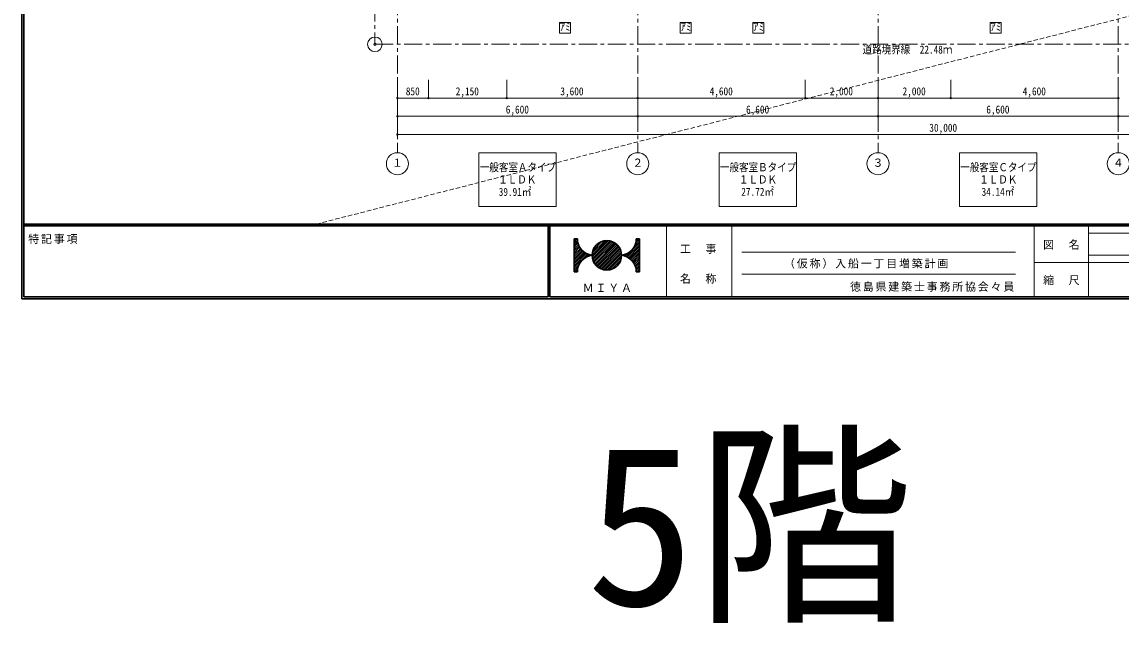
# Model space of a CAD drawing. Units: millimetres at full size; some dimension numbers follow another scale. Extents: x -443943 to 462275, y -43546 to 79452.
# Drawn here: x -26708 to 3481, y 31194 to 47701 of the extents above; entities that cross this region are included whole.
import ezdxf
from ezdxf.enums import TextEntityAlignment as Align

# ---------------------------------------------------------------- set-up
doc = ezdxf.new("R2010")
doc.units = ezdxf.units.MM
doc.header["$LTSCALE"] = 100
doc.header["$PDMODE"] = 32
doc.header["$PDSIZE"] = 40
doc.linetypes.add('CHAIN1', pattern=[8, 5, -1, 1, -1])
doc.linetypes.add('DASHED1', pattern=[1.8, 1.2, -0.6])
doc.layers.add('0-3_建具', color=7, linetype='Continuous')
for name, color, linetype, lineweight in [('4-1_通り芯', 4, 'Continuous', 9), ('4-4_寸法', 7, 'Continuous', 15), ('4-5_文字', 7, 'Continuous', 15), ('4-B_E-PANL', 1, 'Continuous', 18), ('4-F__', 4, 'Continuous', 9)]:
    doc.layers.add(name, color=color, linetype=linetype, lineweight=lineweight)
doc.styles.add('ＭＳ ゴシック', font='')
doc.styles.get('ＭＳ ゴシック').set_extended_font_data('MS Gothic')

msp = doc.modelspace()

# ---------------------------------------------------------------- linework, layer by layer
at = {"layer": '4-1_通り芯', "color": 5, "lineweight": 30}
for p, q in [((-26707.8, 40098), (-26707.8, 79452)), ((-26657.8, 40148), (-26657.8, 79401.9)), ((28642.2, 42148), (-26657.8, 42148)), ((-26657.8, 42098), (28642.2, 42098)), ((-12257.8, 42148), (-12257.8, 40148)), ((-12207.8, 40148), (-12207.8, 42098)), ((-11542.8, 41717.8), (-11517.7, 41742.9)), ((-11466.8, 41742.9), (-11542.8, 41666.9)), ((-11542.8, 41742.9), (-11542.8, 40842.9)), ((-11452.8, 41742.9), (-11542.8, 41742.9)), ((-11542.8, 41616), (-11451, 41707.8)), ((-11444.9, 41663), (-11542.8, 41565.1)), ((-10646.3, 41697.9), (-11047.8, 41296.4)), ((-11045.3, 41248), (-10597.9, 41695.4)), ((-11043.5, 41351.6), (-10701.5, 41693.6)), ((-10554.2, 41688.1), (-11038, 41204.4)), ((-10767.9, 41678.1), (-11028, 41418)), ((-11026.9, 41164.6), (-10514.4, 41677)), ((-10477.8, 41662.8), (-11012.6, 41127.9)), ((-9742.8, 41685), (-9877.7, 41550.1)), ((-9848, 41630.7), (-9742.8, 41735.9)), ((-9786.7, 41742.9), (-9836, 41693.6)), ((-9742.8, 41742.9), (-9832.8, 41742.9)), ((-9742.8, 41742.9), (-9742.8, 40842.9)), ((-11542.8, 41514.2), (-11435.1, 41621.8)), ((-11422.3, 41583.7), (-11542.8, 41463.3)), ((-11542.8, 41412.4), (-11407, 41548.2)), ((-11389.2, 41515), (-11542.8, 41361.4)), ((-11542.8, 41310.6), (-11369.2, 41484.1)), ((-11347.1, 41455.3), (-11542.8, 41259.6)), ((-11542.8, 41208.7), (-11323, 41428.5)), ((-11296.9, 41403.7), (-11542.8, 41157.8)), ((-11542.8, 41106.9), (-11268.8, 41380.9)), ((-11238.6, 41360.2), (-11542.8, 41056)), ((-10995.6, 41094), (-10443.9, 41645.7)), ((-10980.6, 41516.4), (-10866.3, 41630.7)), ((-10412.6, 41626.1), (-10976, 41062.7)), ((-10954, 41033.8), (-10383.7, 41604.2)), ((-10357, 41579.9), (-10929.8, 41007.1)), ((-10903.2, 40982.8), (-10332.6, 41553.4)), ((-10310.5, 41524.5), (-10874.4, 40960.7)), ((-10843.2, 40941), (-10290.9, 41493.3)), ((-10273.7, 41459.6), (-10809.4, 40923.8)), ((-10772.9, 40909.4), (-10259.3, 41423.1)), ((-10248, 41383.4), (-10733.3, 40898.2)), ((-10115.7, 41261.2), (-9742.8, 41634.1)), ((-9742.8, 41583.2), (-10080.9, 41245)), ((-10048.5, 41226.6), (-9742.8, 41532.3)), ((-9742.8, 41481.3), (-10018.2, 41206)), ((-9989.9, 41183.3), (-9742.8, 41430.4)), ((-9742.8, 41379.5), (-9963.7, 41158.6)), ((-11206.3, 41341.6), (-11542.8, 41005.1)), ((-11542.8, 40954.1), (-11171.6, 41325.4)), ((-11134.4, 41311.6), (-11197.2, 41248.8)), ((-11094.3, 41300.8), (-11115.3, 41279.8)), ((-11050.9, 41293.3), (-11051.8, 41292.4)), ((-10689.8, 40890.6), (-10240.5, 41340)), ((-10237.8, 41291.8), (-10641.7, 40887.9)), ((-10241.6, 41237), (-10586.9, 40891.8)), ((-10521.2, 40906.6), (-10256.5, 41171.3)), ((-10300.6, 41076.3), (-10426.1, 40950.7)), ((-10236.8, 41292.8), (-10236.5, 41293.1)), ((-10173.6, 41305.1), (-10193.2, 41285.5)), ((-10093, 41334.8), (-10153, 41274.8)), ((-9939.5, 41131.9), (-9742.8, 41328.6)), ((-9742.8, 41277.7), (-9917.4, 41103.1)), ((-9897.3, 41072.3), (-9742.8, 41226.8)), ((-9742.8, 41175.9), (-9879.4, 41039.3)), ((-9863.9, 41003.9), (-9742.8, 41125)), ((-9742.8, 41074.1), (-9851, 40965.8)), ((-11542.8, 40903.2), (-11405.6, 41040.4)), ((-11436.7, 40958.5), (-11542.8, 40852.3)), ((-11542.8, 40842.9), (-11452.8, 40842.9)), ((-11501.3, 40842.9), (-11449.2, 40894.9)), ((-9841.1, 40924.8), (-9742.8, 41023.1)), ((-9742.8, 40972.2), (-9834.7, 40880.3)), ((-9742.8, 40842.9), (-9832.8, 40842.9)), ((-9821.2, 40842.9), (-9742.8, 40921.3)), ((-9742.8, 40870.4), (-9770.3, 40842.9)), ((28692.2, 40098), (-26707.8, 40098)), ((-12257.8, 40148), (-26657.8, 40148)), ((28642.2, 40148), (-12207.8, 40148))]:
    msp.add_line(p, q, dxfattribs=at)
at = {"layer": '4-1_通り芯', "linetype": 'CHAIN1'}
for p, q in [((-16394.2, 59584.4), (-16394.2, 44110.7)), ((-9794.2, 59584.4), (-9794.2, 44110.7)), ((-3194.2, 59584.4), (-3194.2, 44110.7)), ((3405.8, 59584.4), (3405.8, 44110.7))]:
    msp.add_line(p, q, dxfattribs=at)
at = {"layer": '4-1_通り芯', "linetype": 'DASHED1'}
msp.add_line((-18628.4, 42148), (22445.6, 52654.3), dxfattribs=at)
at = {"layer": '4-1_通り芯', "color": 7, "lineweight": 15}
for p, q in [((-9007.8, 40148), (-9007.8, 42098)), ((-7207.8, 42098), (-7207.8, 40148)), ((1092.2, 40148), (1092.2, 42098)), ((2592.2, 42098), (2592.2, 40148)), ((9892.2, 41898), (2592.2, 41898)), ((584.9, 41375.7), (-6935.6, 41375.7)), ((9892.2, 41098), (1092.2, 41098)), ((2592.2, 41298), (9892.2, 41298)), ((-6935.6, 40775.7), (584.9, 40775.7))]:
    msp.add_line(p, q, dxfattribs=at)
for centre in [(-16394.2, 43807), (-9794.2, 43807), (-3194.2, 43807), (3405.8, 43807)]:
    msp.add_circle(centre, 303.8, dxfattribs=at)
at = {"layer": '4-1_通り芯', "color": 5, "lineweight": 30}
msp.add_circle((-10642.8, 41292.9), 405, dxfattribs=at)
for centre, start, end in [((-10994.7, 41748), 180.63191, 263.3425), ((-10290.9, 41748), 276.6575, 359.3681), ((-10994.7, 40837.9), 96.65749, 179.36809), ((-10290.9, 40837.9), 0.63191, 83.3425)]:
    msp.add_arc(centre, 458.1, start, end, dxfattribs=at)
at = {"layer": '4-4_寸法'}
for p, q in [((-16394.2, 44610.7), (-16394.2, 46110.7)), ((-15544.2, 45610.7), (-15544.2, 46110.7)), ((-13394.2, 45610.7), (-13394.2, 46110.7)), ((-9794.2, 45110.7), (-9794.2, 46110.7)), ((-5194.2, 45610.7), (-5194.2, 46110.7)), ((-3194.2, 45110.7), (-3194.2, 46110.7)), ((-1194.2, 45610.7), (-1194.2, 46110.7)), ((3405.8, 45110.7), (3405.8, 46110.7)), ((-16394.2, 45610.7), (3405.8, 45610.7)), ((-16394.2, 45110.7), (13605.8, 45110.7)), ((-16394.2, 44610.7), (13605.8, 44610.7))]:
    msp.add_line(p, q, dxfattribs=at)
for p in [(-16394.2, 45610.7), (-15544.2, 45610.7), (-13394.2, 45610.7), (-9794.2, 45610.7), (-5194.2, 45610.7), (-3194.2, 45610.7), (-1194.2, 45610.7), (3405.8, 45610.7), (-16394.2, 45110.7), (-9794.2, 45110.7), (-3194.2, 45110.7), (3405.8, 45110.7), (-16394.2, 44610.7)]:
    msp.add_point(p, dxfattribs=at)
at = {"layer": '4-5_文字', "color": 2}
for p, q in [((-12032.4, 44110.7), (-14155.9, 44110.7)), ((-14155.9, 44110.7), (-14155.9, 42636.6)), ((-12032.4, 42636.6), (-12032.4, 44110.7)), ((-5432.4, 44110.7), (-7555.9, 44110.7)), ((-7555.9, 44110.7), (-7555.9, 42636.6)), ((-5432.4, 42636.6), (-5432.4, 44110.7)), ((1167.6, 44110.7), (-955.9, 44110.7)), ((-955.9, 44110.7), (-955.9, 42636.6)), ((1167.6, 42636.6), (1167.6, 44110.7)), ((-14155.9, 42636.6), (-12032.4, 42636.6)), ((-7555.9, 42636.6), (-5432.4, 42636.6)), ((-955.9, 42636.6), (1167.6, 42636.6))]:
    msp.add_line(p, q, dxfattribs=at)
at = {"layer": '4-B_E-PANL'}
for p, q in [((-11943.3, 47690.7), (-11943.3, 47390.7)), ((-11643.3, 47690.7), (-11943.3, 47690.7)), ((-11643.3, 47390.7), (-11643.3, 47690.7)), ((-8624.6, 47690.7), (-8624.6, 47390.7)), ((-8324.6, 47690.7), (-8624.6, 47690.7)), ((-8324.6, 47390.7), (-8324.6, 47690.7)), ((-6629.6, 47690.7), (-6629.6, 47390.7)), ((-6329.6, 47690.7), (-6629.6, 47690.7)), ((-6329.6, 47390.7), (-6329.6, 47690.7)), ((-113.3, 47690.7), (-113.3, 47390.7)), ((186.7, 47690.7), (-113.3, 47690.7)), ((186.7, 47390.7), (186.7, 47690.7)), ((-11943.3, 47390.7), (-11643.3, 47390.7)), ((-8624.6, 47390.7), (-8324.6, 47390.7)), ((-6629.6, 47390.7), (-6329.6, 47390.7)), ((-113.3, 47390.7), (186.7, 47390.7))]:
    msp.add_line(p, q, dxfattribs=at)
at = {"layer": '4-F__', "linetype": 'CHAIN1'}
msp.add_line((-17004.2, 56215.7), (-17012.9, 47087.3), dxfattribs=at)
msp.add_lwpolyline([(-17012.9, 47087.3), (5475.6, 47087.4), (16549.4, 47132.8)], dxfattribs=at)
at = {"layer": '4-F__'}
for radius in [200, 30]:
    msp.add_circle((-17012.9, 47087.3), radius, dxfattribs=at)

# ---------------------------------------------------------------- texts
at = {"layer": '0-3_建具', "style": 'ＭＳ ゴシック'}
msp.add_text('5階', height=4399, dxfattribs=at).set_placement((-11210.3, 30354.1), align=Align.BOTTOM_LEFT)
at = {"layer": '4-1_通り芯', "color": 7, "style": 'ＭＳ ゴシック'}
for s, p in [('１', (-16544.2, 43657)), ('２', (-9944.2, 43657)), ('３', (-3344.2, 43657)), ('４', (3255.8, 43657))]:
    msp.add_text(s, height=219.9, dxfattribs=at).set_placement(p, align=Align.BOTTOM_LEFT)
at = {"layer": '4-1_通り芯', "color": 7, "char_height": 219.9, "attachment_point": 7, "style": 'ＭＳ ゴシック'}
for s, insert in [('\\T1.17;特記事項', (-26536.1, 41604.6)), ('\\T1.17;図\u3000名', (1342.2, 41448)), ('\\T1.17;工\u3000事', (-8634.8, 41332.3)), ('\\T1.17;（仮称）入船一丁目増築計画', (-5775.4, 40925.7)), ('\\T1.17;名\u3000称', (-8634.8, 40513.7)), ('\\T1.17;ＭＩＹＡ', (-11306.2, 40287.8)), ('\\T1.17;徳島県建築士事務所協会々員', (-3962.8, 40293.3)), ('\\T1.17;縮\u3000尺', (1342.2, 40473))]:
    msp.add_mtext(s, dxfattribs=dict(at, insert=insert))
at = {"layer": '4-4_寸法', "style": 'ＭＳ ゴシック', "width": 0.85}
for s, p in [('850', (-16164.2, 45620.7)), ('2,150', (-14794.2, 45620.7)), ('3,600', (-11919.2, 45620.7)), ('4,600', (-7819.2, 45620.7)), ('2,000', (-4519.2, 45620.7)), ('2,000', (-2519.2, 45620.7)), ('4,600', (780.8, 45620.7)), ('6,600', (-13419.2, 45120.7)), ('6,600', (-6819.2, 45120.7)), ('6,600', (-219.2, 45120.7)), ('30,000', (-1784.2, 44620.7))]:
    msp.add_text(s, height=219.9, dxfattribs=at).set_placement(p, align=Align.BOTTOM_LEFT)
at = {"layer": '4-5_文字', "style": 'ＭＳ ゴシック', "width": 0.85}
for s, p in [('一般客室Ａタイプ', (-14133.2, 43534.1)), ('一般客室Ｂタイプ', (-7534.2, 43534.1)), ('一般客室Ｃタイプ', (-934.2, 43534.1)), ('１ＬＤＫ', (-13627.7, 43198.1)), ('１ＬＤＫ', (-7014.2, 43198.1)), ('１ＬＤＫ', (-414.2, 43198.1)), ('39.91㎡', (-13612.7, 42858.8)), ('27.72㎡', (-6949.2, 42861.3)), ('34.14㎡', (-349.2, 42861.3))]:
    msp.add_text(s, height=219.9, dxfattribs=at).set_placement(p, align=Align.BOTTOM_LEFT)
at = {"layer": '4-B_E-PANL', "style": 'ＭＳ ゴシック'}
for p in [(-11938, 47394.1), (-8619.3, 47394.1), (-6624.3, 47394.1), (-108, 47394.1)]:
    msp.add_text('ｱﾐ', height=219.9, dxfattribs=at).set_placement(p, align=Align.BOTTOM_LEFT)
at = {"layer": '4-F__', "color": 7, "style": 'ＭＳ ゴシック', "width": 0.85}
msp.add_text('道路境界線\u300022.48ｍ', height=219.9, dxfattribs=at).set_placement((-3618.3, 46767), align=Align.BOTTOM_LEFT)

doc.saveas('drawing.dxf')
